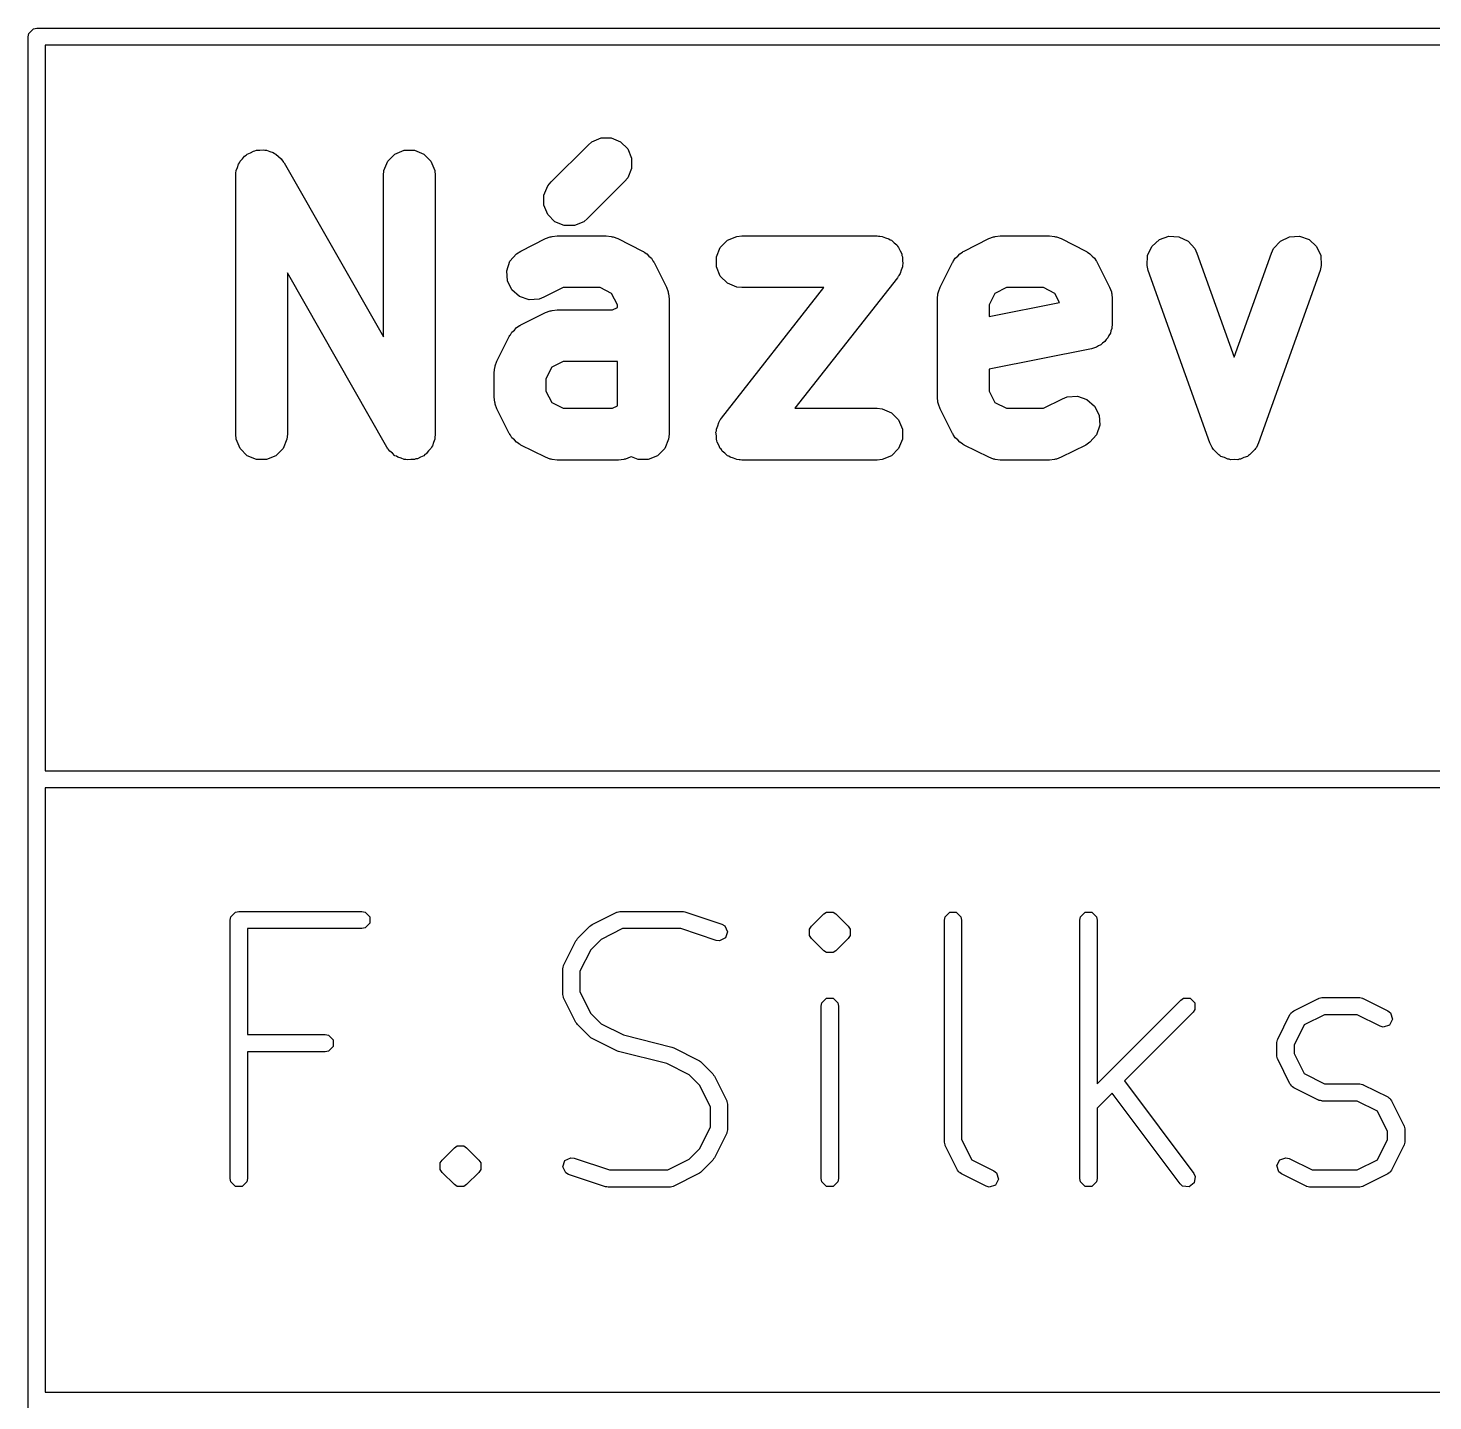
# Model space of a CAD drawing. Header units: inches. Extents: x -2.6 to 7.6, y 0.3 to 5.2.
# Drawn here: x -2.5689 to -2.248, y 4.8769 to 5.1905 of the extents above; entities that cross this region are included whole.
import ezdxf

# ---------------------------------------------------------------- set-up
doc = ezdxf.new("R2010")
doc.units = ezdxf.units.IN
doc.header["$MEASUREMENT"] = 0
doc.layers.add('BLACK', color=250, linetype='CONTINUOUS')

msp = doc.modelspace()

# ---------------------------------------------------------------- linework, layer by layer
at = {"layer": 'BLACK', "linetype": 'CONTINUOUS'}
for p, q in [((-2.56889, 5.1885), (-2.56874, 5.18926)), ((-2.56889, 3.74118), (-2.56889, 5.1885)), ((-2.56874, 5.18926), (-2.56767, 5.19032)), ((-2.56767, 5.19032), (-2.56692, 5.19047)), ((-2.56692, 5.19047), (2.20417, 5.19047)), ((-2.56495, 5.18654), (-2.56495, 5.02087)), ((-1.9294, 5.18654), (-2.56495, 5.18654)), ((-2.44943, 5.15533), (-2.44099, 5.16377)), ((-2.44099, 5.16377), (-2.4401, 5.1645)), ((-2.4401, 5.1645), (-2.43797, 5.16538)), ((-2.43797, 5.16538), (-2.43567, 5.16538)), ((-2.43567, 5.16538), (-2.43354, 5.1645)), ((-2.43354, 5.1645), (-2.43191, 5.16287)), ((-2.43191, 5.16287), (-2.43103, 5.16074)), ((-2.52084, 5.15941), (-2.52061, 5.15971)), ((-2.52061, 5.15971), (-2.52047, 5.16006)), ((-2.52047, 5.16006), (-2.51991, 5.16061)), ((-2.51991, 5.16061), (-2.51943, 5.16124)), ((-2.51943, 5.16124), (-2.51911, 5.16142)), ((-2.51911, 5.16142), (-2.51884, 5.16169)), ((-2.51884, 5.16169), (-2.51811, 5.16199)), ((-2.51811, 5.16199), (-2.51743, 5.16238)), ((-2.51743, 5.16238), (-2.51706, 5.16243)), ((-2.51706, 5.16243), (-2.51671, 5.16257)), ((-2.51671, 5.16257), (-2.51593, 5.16257)), ((-2.51593, 5.16257), (-2.51515, 5.16267)), ((-2.51515, 5.16267), (-2.51478, 5.16257)), ((-2.51478, 5.16257), (-2.51441, 5.16257)), ((-2.51441, 5.16257), (-2.51368, 5.16227)), ((-2.51368, 5.16227), (-2.51292, 5.16206)), ((-2.51292, 5.16206), (-2.51263, 5.16183)), ((-2.51263, 5.16183), (-2.51228, 5.16169)), ((-2.51228, 5.16169), (-2.51172, 5.16113)), ((-2.51172, 5.16113), (-2.5111, 5.16065)), ((-2.5111, 5.16065), (-2.51076, 5.16017)), ((-2.51076, 5.16017), (-2.51065, 5.16006)), ((-2.51065, 5.16006), (-2.5106, 5.15995)), ((-2.5106, 5.15995), (-2.51043, 5.15971)), ((-2.51043, 5.15971), (-2.48772, 5.11996)), ((-2.48761, 5.15793), (-2.48672, 5.16006)), ((-2.48672, 5.16006), (-2.48509, 5.16169)), ((-2.48509, 5.16169), (-2.48297, 5.16257)), ((-2.48297, 5.16257), (-2.48066, 5.16257)), ((-2.48066, 5.16257), (-2.47853, 5.16169)), ((-2.47853, 5.16169), (-2.4769, 5.16006)), ((-2.4769, 5.16006), (-2.47602, 5.15793)), ((-2.43103, 5.16074), (-2.43103, 5.15844)), ((-2.52146, 5.15678), (-2.52144, 5.15707)), ((-2.52146, 5.09772), (-2.52146, 5.15678)), ((-2.52145, 5.15719), (-2.52141, 5.15734)), ((-2.52144, 5.15707), (-2.52145, 5.15719)), ((-2.52141, 5.15734), (-2.52135, 5.15793)), ((-2.52135, 5.15793), (-2.52105, 5.15866)), ((-2.52105, 5.15866), (-2.52084, 5.15941)), ((-2.48772, 5.15678), (-2.48761, 5.15793)), ((-2.48772, 5.11996), (-2.48772, 5.15678)), ((-2.47602, 5.15793), (-2.47591, 5.15678)), ((-2.47591, 5.15678), (-2.47591, 5.09772)), ((-2.43103, 5.15844), (-2.43191, 5.15631)), ((-2.45105, 5.15231), (-2.45017, 5.15444)), ((-2.45017, 5.15444), (-2.44943, 5.15533)), ((-2.43264, 5.15541), (-2.44108, 5.14698)), ((-2.43191, 5.15631), (-2.43264, 5.15541)), ((-2.45105, 5.15), (-2.45105, 5.15231)), ((-2.45017, 5.14787), (-2.45105, 5.15)), ((-2.44854, 5.14624), (-2.45017, 5.14787)), ((-2.44108, 5.14698), (-2.44197, 5.14624)), ((-2.44641, 5.14536), (-2.44854, 5.14624)), ((-2.4441, 5.14536), (-2.44641, 5.14536)), ((-2.44197, 5.14624), (-2.4441, 5.14536)), ((-2.45633, 5.13956), (-2.45071, 5.14238)), ((-2.45071, 5.14238), (-2.44963, 5.14279)), ((-2.44963, 5.14279), (-2.44942, 5.1428)), ((-2.44942, 5.1428), (-2.44922, 5.14289)), ((-2.44922, 5.14289), (-2.44807, 5.143)), ((-2.44807, 5.143), (-2.43682, 5.143)), ((-2.43682, 5.143), (-2.43567, 5.14289)), ((-2.43567, 5.14289), (-2.43547, 5.1428)), ((-2.43547, 5.1428), (-2.43526, 5.14279)), ((-2.43526, 5.14279), (-2.43418, 5.14238)), ((-2.43418, 5.14238), (-2.42855, 5.13956)), ((-2.41168, 5.13825), (-2.4108, 5.14037)), ((-2.4108, 5.14037), (-2.40917, 5.142)), ((-2.40917, 5.142), (-2.40704, 5.14289)), ((-2.40704, 5.14289), (-2.40589, 5.143)), ((-2.40589, 5.143), (-2.37495, 5.143)), ((-2.37495, 5.143), (-2.37462, 5.14297)), ((-2.37462, 5.14297), (-2.3745, 5.14298)), ((-2.3745, 5.14298), (-2.37435, 5.14294)), ((-2.37435, 5.14294), (-2.3738, 5.14289)), ((-2.3738, 5.14289), (-2.37306, 5.14258)), ((-2.37306, 5.14258), (-2.37228, 5.14236)), ((-2.37228, 5.14236), (-2.372, 5.14214)), ((-2.372, 5.14214), (-2.37167, 5.142)), ((-2.37167, 5.142), (-2.3711, 5.14143)), ((-2.3711, 5.14143), (-2.37047, 5.14094)), ((-2.37047, 5.14094), (-2.37029, 5.14063)), ((-2.37029, 5.14063), (-2.37004, 5.14037)), ((-2.37004, 5.14037), (-2.36973, 5.13963)), ((-2.3551, 5.13956), (-2.34947, 5.14238)), ((-2.34947, 5.14238), (-2.34839, 5.14279)), ((-2.34839, 5.14279), (-2.34818, 5.1428)), ((-2.34818, 5.1428), (-2.34798, 5.14289)), ((-2.34798, 5.14289), (-2.34683, 5.143)), ((-2.34683, 5.143), (-2.33558, 5.143)), ((-2.33558, 5.143), (-2.33443, 5.14289)), ((-2.33443, 5.14289), (-2.33423, 5.1428)), ((-2.33423, 5.1428), (-2.33402, 5.14279)), ((-2.33402, 5.14279), (-2.33294, 5.14238)), ((-2.33294, 5.14238), (-2.32732, 5.13956)), ((-2.31319, 5.13853), (-2.3122, 5.14061)), ((-2.3122, 5.14061), (-2.31049, 5.14216)), ((-2.31049, 5.14216), (-2.30832, 5.14294)), ((-2.30832, 5.14294), (-2.30602, 5.14282)), ((-2.30602, 5.14282), (-2.30394, 5.14183)), ((-2.30394, 5.14183), (-2.30239, 5.14013)), ((-2.28441, 5.14013), (-2.28286, 5.14183)), ((-2.28286, 5.14183), (-2.28078, 5.14282)), ((-2.28078, 5.14282), (-2.27848, 5.14294)), ((-2.27848, 5.14294), (-2.27631, 5.14216)), ((-2.27631, 5.14216), (-2.2746, 5.14061)), ((-2.2746, 5.14061), (-2.27361, 5.13853)), ((-2.45955, 5.13502), (-2.45882, 5.13721)), ((-2.45882, 5.13721), (-2.45731, 5.13895)), ((-2.45731, 5.13895), (-2.45633, 5.13956)), ((-2.42855, 5.13956), (-2.42836, 5.13944)), ((-2.42836, 5.13944), (-2.42827, 5.13941)), ((-2.42827, 5.13941), (-2.42816, 5.13931)), ((-2.42816, 5.13931), (-2.42757, 5.13895)), ((-2.42757, 5.13895), (-2.42709, 5.13839)), ((-2.42709, 5.13839), (-2.42653, 5.1379)), ((-2.42653, 5.1379), (-2.42616, 5.13732)), ((-2.42616, 5.13732), (-2.42606, 5.13721)), ((-2.42606, 5.13721), (-2.42603, 5.13711)), ((-2.41168, 5.13594), (-2.41168, 5.13825)), ((-2.36973, 5.13963), (-2.36934, 5.13893)), ((-2.36934, 5.13893), (-2.3693, 5.13857)), ((-2.3693, 5.13857), (-2.36916, 5.13825)), ((-2.36916, 5.13825), (-2.36916, 5.13744)), ((-2.36916, 5.13744), (-2.36906, 5.13664)), ((-2.35762, 5.13711), (-2.35759, 5.13721)), ((-2.35759, 5.13721), (-2.35749, 5.13732)), ((-2.35749, 5.13732), (-2.35712, 5.1379)), ((-2.35712, 5.1379), (-2.35656, 5.13839)), ((-2.35656, 5.13839), (-2.35608, 5.13895)), ((-2.35608, 5.13895), (-2.35549, 5.13931)), ((-2.35549, 5.13931), (-2.35538, 5.13941)), ((-2.35538, 5.13941), (-2.35529, 5.13944)), ((-2.35529, 5.13944), (-2.3551, 5.13956)), ((-2.32732, 5.13956), (-2.32712, 5.13944)), ((-2.32712, 5.13944), (-2.32703, 5.13941)), ((-2.32703, 5.13941), (-2.32692, 5.13931)), ((-2.32692, 5.13931), (-2.32634, 5.13895)), ((-2.32634, 5.13895), (-2.32585, 5.13839)), ((-2.32585, 5.13839), (-2.32529, 5.1379)), ((-2.32529, 5.1379), (-2.32493, 5.13732)), ((-2.32493, 5.13732), (-2.32483, 5.13721)), ((-2.32483, 5.13721), (-2.3248, 5.13711)), ((-2.3133, 5.13623), (-2.31319, 5.13853)), ((-2.30239, 5.14013), (-2.3019, 5.13908)), ((-2.3019, 5.13908), (-2.2934, 5.11528)), ((-2.2934, 5.11528), (-2.2849, 5.13908)), ((-2.2849, 5.13908), (-2.28441, 5.14013)), ((-2.27361, 5.13853), (-2.2735, 5.13623)), ((-2.48694, 5.09479), (-2.50965, 5.13454)), ((-2.50965, 5.13454), (-2.50965, 5.09772)), ((-2.45939, 5.13272), (-2.45955, 5.13502)), ((-2.42603, 5.13711), (-2.42591, 5.13692)), ((-2.42591, 5.13692), (-2.4231, 5.1313)), ((-2.4108, 5.13381), (-2.41168, 5.13594)), ((-2.36998, 5.13396), (-2.37004, 5.13381)), ((-2.36969, 5.13442), (-2.36998, 5.13396)), ((-2.36947, 5.1352), (-2.36969, 5.13442)), ((-2.36916, 5.13594), (-2.36947, 5.1352)), ((-2.36906, 5.13664), (-2.36916, 5.1363)), ((-2.36916, 5.1363), (-2.36916, 5.13594)), ((-2.36055, 5.1313), (-2.35774, 5.13692)), ((-2.35774, 5.13692), (-2.35762, 5.13711)), ((-2.3248, 5.13711), (-2.32468, 5.13692)), ((-2.32468, 5.13692), (-2.32186, 5.1313)), ((-2.31302, 5.13511), (-2.3133, 5.13623)), ((-2.29896, 5.09574), (-2.31302, 5.13511)), ((-2.27378, 5.13511), (-2.28784, 5.09574)), ((-2.2735, 5.13623), (-2.27378, 5.13511)), ((-2.45836, 5.13066), (-2.45939, 5.13272)), ((-2.44667, 5.13119), (-2.45105, 5.129)), ((-2.43821, 5.13119), (-2.44667, 5.13119)), ((-2.4356, 5.12988), (-2.43821, 5.13119)), ((-2.4231, 5.1313), (-2.42269, 5.13022)), ((-2.40917, 5.13218), (-2.4108, 5.13381)), ((-2.41053, 5.10137), (-2.3871, 5.13119)), ((-2.40704, 5.1313), (-2.40917, 5.13218)), ((-2.40589, 5.13119), (-2.40704, 5.1313)), ((-2.3871, 5.13119), (-2.40589, 5.13119)), ((-2.37031, 5.13344), (-2.39374, 5.10363)), ((-2.37013, 5.13372), (-2.37031, 5.13344)), ((-2.37004, 5.13381), (-2.37013, 5.13372)), ((-2.36096, 5.13022), (-2.36055, 5.1313)), ((-2.34544, 5.13119), (-2.34805, 5.12988)), ((-2.33698, 5.13119), (-2.34544, 5.13119)), ((-2.33436, 5.12988), (-2.33698, 5.13119)), ((-2.32186, 5.1313), (-2.32145, 5.13022)), ((-2.45662, 5.12915), (-2.45836, 5.13066)), ((-2.45443, 5.12842), (-2.45662, 5.12915)), ((-2.45213, 5.12859), (-2.45443, 5.12842)), ((-2.45105, 5.129), (-2.45213, 5.12859)), ((-2.43429, 5.12726), (-2.4356, 5.12988)), ((-2.42269, 5.13022), (-2.42267, 5.13001)), ((-2.42267, 5.13001), (-2.42259, 5.12981)), ((-2.42259, 5.12981), (-2.42248, 5.12866)), ((-2.42248, 5.12866), (-2.42248, 5.09772)), ((-2.36117, 5.12866), (-2.36106, 5.12981)), ((-2.36117, 5.10616), (-2.36117, 5.12866)), ((-2.36106, 5.12981), (-2.36098, 5.13001)), ((-2.36098, 5.13001), (-2.36096, 5.13022)), ((-2.34805, 5.12988), (-2.34936, 5.12726)), ((-2.34936, 5.12461), (-2.33333, 5.12782)), ((-2.33333, 5.12782), (-2.33436, 5.12988)), ((-2.32145, 5.13022), (-2.32143, 5.13001)), ((-2.32143, 5.13001), (-2.32135, 5.12981)), ((-2.32135, 5.12981), (-2.32124, 5.12866)), ((-2.32124, 5.12866), (-2.32124, 5.12304)), ((-2.45633, 5.12269), (-2.45071, 5.1255)), ((-2.45071, 5.1255), (-2.44963, 5.12592)), ((-2.44963, 5.12592), (-2.44942, 5.12593)), ((-2.44942, 5.12593), (-2.44922, 5.12601)), ((-2.44922, 5.12601), (-2.44807, 5.12613)), ((-2.44807, 5.12613), (-2.4354, 5.12613)), ((-2.4354, 5.12613), (-2.43429, 5.12668)), ((-2.43429, 5.12668), (-2.43429, 5.12726)), ((-2.34936, 5.12726), (-2.34936, 5.12461)), ((-2.45836, 5.12103), (-2.4578, 5.12151)), ((-2.4578, 5.12151), (-2.45731, 5.12207)), ((-2.45731, 5.12207), (-2.45673, 5.12244)), ((-2.45673, 5.12244), (-2.45662, 5.12254)), ((-2.45662, 5.12254), (-2.45653, 5.12257)), ((-2.45653, 5.12257), (-2.45633, 5.12269)), ((-2.32157, 5.12135), (-2.32169, 5.12078)), ((-2.32135, 5.12188), (-2.32157, 5.12135)), ((-2.32124, 5.12303), (-2.32135, 5.12188)), ((-2.32124, 5.12304), (-2.32124, 5.12304)), ((-2.32124, 5.12304), (-2.32124, 5.12304)), ((-2.32124, 5.12304), (-2.32124, 5.12303)), ((-2.46179, 5.11443), (-2.45897, 5.12005)), ((-2.45897, 5.12005), (-2.45885, 5.12024)), ((-2.45885, 5.12024), (-2.45882, 5.12033)), ((-2.45882, 5.12033), (-2.45872, 5.12045)), ((-2.45872, 5.12045), (-2.45836, 5.12103)), ((-2.32386, 5.11812), (-2.3244, 5.1179)), ((-2.32345, 5.11854), (-2.32386, 5.11812)), ((-2.32297, 5.11886), (-2.32345, 5.11854)), ((-2.32264, 5.11934), (-2.32297, 5.11886)), ((-2.32224, 5.11975), (-2.32264, 5.11934)), ((-2.32201, 5.12029), (-2.32224, 5.11975)), ((-2.32169, 5.12078), (-2.32201, 5.12029)), ((-2.32599, 5.11724), (-2.34936, 5.11257)), ((-2.32488, 5.11758), (-2.32599, 5.11724)), ((-2.32599, 5.11724), (-2.32599, 5.11724)), ((-2.32599, 5.11724), (-2.32599, 5.11724)), ((-2.32599, 5.11724), (-2.32599, 5.11724)), ((-2.3244, 5.1179), (-2.32488, 5.11758)), ((-2.46241, 5.11178), (-2.4623, 5.11294)), ((-2.46241, 5.10616), (-2.46241, 5.11178)), ((-2.4623, 5.11294), (-2.46222, 5.11313)), ((-2.46222, 5.11313), (-2.4622, 5.11334)), ((-2.4622, 5.11334), (-2.46179, 5.11443)), ((-2.44929, 5.11301), (-2.4506, 5.11039)), ((-2.44667, 5.11431), (-2.44929, 5.11301)), ((-2.43429, 5.11431), (-2.44667, 5.11431)), ((-2.43429, 5.10419), (-2.43429, 5.11431)), ((-2.34936, 5.11257), (-2.34936, 5.10755)), ((-2.4506, 5.11039), (-2.4506, 5.10755)), ((-2.4623, 5.10501), (-2.46241, 5.10616)), ((-2.4506, 5.10755), (-2.44929, 5.10494)), ((-2.36106, 5.10501), (-2.36117, 5.10616)), ((-2.34936, 5.10755), (-2.34805, 5.10494)), ((-2.33698, 5.10363), (-2.3326, 5.10582)), ((-2.3326, 5.10582), (-2.33152, 5.10623)), ((-2.33152, 5.10623), (-2.32922, 5.10639)), ((-2.32922, 5.10639), (-2.32703, 5.10567)), ((-2.32703, 5.10567), (-2.32529, 5.10416)), ((-2.46222, 5.10481), (-2.4623, 5.10501)), ((-2.4622, 5.1046), (-2.46222, 5.10481)), ((-2.46179, 5.10352), (-2.4622, 5.1046)), ((-2.45897, 5.09789), (-2.46179, 5.10352)), ((-2.44929, 5.10494), (-2.44667, 5.10363)), ((-2.44667, 5.10363), (-2.4354, 5.10363)), ((-2.4354, 5.10363), (-2.43429, 5.10419)), ((-2.39374, 5.10363), (-2.37495, 5.10363)), ((-2.37495, 5.10363), (-2.3738, 5.10352)), ((-2.3738, 5.10352), (-2.37167, 5.10263)), ((-2.37167, 5.10263), (-2.37004, 5.101)), ((-2.36098, 5.10481), (-2.36106, 5.10501)), ((-2.36096, 5.1046), (-2.36098, 5.10481)), ((-2.36055, 5.10352), (-2.36096, 5.1046)), ((-2.35774, 5.09789), (-2.36055, 5.10352)), ((-2.34805, 5.10494), (-2.34544, 5.10363)), ((-2.34544, 5.10363), (-2.33698, 5.10363)), ((-2.32529, 5.10416), (-2.32426, 5.1021)), ((-2.32426, 5.1021), (-2.3241, 5.0998)), ((-2.41168, 5.09888), (-2.41137, 5.09962)), ((-2.41168, 5.09852), (-2.41168, 5.09888)), ((-2.41137, 5.09962), (-2.41115, 5.1004)), ((-2.41115, 5.1004), (-2.41086, 5.10086)), ((-2.41086, 5.10086), (-2.4108, 5.101)), ((-2.4108, 5.101), (-2.41071, 5.10109)), ((-2.41071, 5.10109), (-2.41053, 5.10137)), ((-2.37004, 5.101), (-2.36916, 5.09888)), ((-2.36916, 5.09888), (-2.36916, 5.09657)), ((-2.3241, 5.0998), (-2.32483, 5.09761)), ((-2.52135, 5.09657), (-2.52146, 5.09772)), ((-2.52047, 5.09444), (-2.52135, 5.09657)), ((-2.50977, 5.09657), (-2.51065, 5.09444)), ((-2.50965, 5.09772), (-2.50977, 5.09657)), ((-2.47632, 5.09585), (-2.47653, 5.09509)), ((-2.47602, 5.09657), (-2.47632, 5.09585)), ((-2.47596, 5.09716), (-2.47602, 5.09657)), ((-2.47592, 5.09731), (-2.47596, 5.09716)), ((-2.47591, 5.09772), (-2.47594, 5.09743)), ((-2.47594, 5.09743), (-2.47592, 5.09731)), ((-2.45885, 5.0977), (-2.45897, 5.09789)), ((-2.45882, 5.09761), (-2.45885, 5.0977)), ((-2.45872, 5.0975), (-2.45882, 5.09761)), ((-2.45836, 5.09691), (-2.45872, 5.0975)), ((-2.4578, 5.09643), (-2.45836, 5.09691)), ((-2.45731, 5.09587), (-2.4578, 5.09643)), ((-2.45673, 5.0955), (-2.45731, 5.09587)), ((-2.45662, 5.0954), (-2.45673, 5.0955)), ((-2.42259, 5.09657), (-2.42347, 5.09444)), ((-2.42248, 5.09772), (-2.42259, 5.09657)), ((-2.41177, 5.09818), (-2.41168, 5.09852)), ((-2.41168, 5.09738), (-2.41177, 5.09818)), ((-2.41168, 5.09657), (-2.41168, 5.09738)), ((-2.41154, 5.09624), (-2.41168, 5.09657)), ((-2.4115, 5.09589), (-2.41154, 5.09624)), ((-2.4111, 5.09519), (-2.4115, 5.09589)), ((-2.36916, 5.09657), (-2.37004, 5.09444)), ((-2.35762, 5.0977), (-2.35774, 5.09789)), ((-2.35759, 5.09761), (-2.35762, 5.0977)), ((-2.35749, 5.0975), (-2.35759, 5.09761)), ((-2.35712, 5.09691), (-2.35749, 5.0975)), ((-2.35656, 5.09643), (-2.35712, 5.09691)), ((-2.35608, 5.09587), (-2.35656, 5.09643)), ((-2.35549, 5.0955), (-2.35608, 5.09587)), ((-2.35538, 5.0954), (-2.35549, 5.0955)), ((-2.32634, 5.09587), (-2.32732, 5.09525)), ((-2.32483, 5.09761), (-2.32634, 5.09587)), ((-2.29847, 5.09469), (-2.29896, 5.09574)), ((-2.28784, 5.09574), (-2.28833, 5.09469)), ((-2.51884, 5.09281), (-2.52047, 5.09444)), ((-2.51671, 5.09193), (-2.51884, 5.09281)), ((-2.51228, 5.09281), (-2.51441, 5.09193)), ((-2.51065, 5.09444), (-2.51228, 5.09281)), ((-2.48677, 5.09455), (-2.48694, 5.09479)), ((-2.48672, 5.09444), (-2.48677, 5.09455)), ((-2.48661, 5.09433), (-2.48672, 5.09444)), ((-2.48627, 5.09385), (-2.48661, 5.09433)), ((-2.48565, 5.09337), (-2.48627, 5.09385)), ((-2.48509, 5.09281), (-2.48565, 5.09337)), ((-2.48475, 5.09267), (-2.48509, 5.09281)), ((-2.48445, 5.09244), (-2.48475, 5.09267)), ((-2.48369, 5.09223), (-2.48445, 5.09244)), ((-2.47926, 5.09251), (-2.47994, 5.09212)), ((-2.47853, 5.09281), (-2.47926, 5.09251)), ((-2.47827, 5.09308), (-2.47853, 5.09281)), ((-2.47794, 5.09327), (-2.47827, 5.09308)), ((-2.47746, 5.09389), (-2.47794, 5.09327)), ((-2.4769, 5.09444), (-2.47746, 5.09389)), ((-2.47676, 5.09479), (-2.4769, 5.09444)), ((-2.47653, 5.09509), (-2.47676, 5.09479)), ((-2.45653, 5.09537), (-2.45662, 5.0954)), ((-2.45633, 5.09525), (-2.45653, 5.09537)), ((-2.45071, 5.09244), (-2.45633, 5.09525)), ((-2.44963, 5.09203), (-2.45071, 5.09244)), ((-2.43137, 5.09244), (-2.43245, 5.09203)), ((-2.43109, 5.09258), (-2.43137, 5.09244)), ((-2.42953, 5.09193), (-2.43109, 5.09258)), ((-2.4251, 5.09281), (-2.42723, 5.09193)), ((-2.42347, 5.09444), (-2.4251, 5.09281)), ((-2.4108, 5.09444), (-2.4111, 5.09519)), ((-2.41054, 5.09419), (-2.4108, 5.09444)), ((-2.41037, 5.09388), (-2.41054, 5.09419)), ((-2.40974, 5.09338), (-2.41037, 5.09388)), ((-2.40917, 5.09281), (-2.40974, 5.09338)), ((-2.40884, 5.09268), (-2.40917, 5.09281)), ((-2.40856, 5.09246), (-2.40884, 5.09268)), ((-2.40778, 5.09224), (-2.40856, 5.09246)), ((-2.40704, 5.09193), (-2.40778, 5.09224)), ((-2.37167, 5.09281), (-2.3738, 5.09193)), ((-2.37004, 5.09444), (-2.37167, 5.09281)), ((-2.35529, 5.09537), (-2.35538, 5.0954)), ((-2.3551, 5.09525), (-2.35529, 5.09537)), ((-2.34947, 5.09244), (-2.3551, 5.09525)), ((-2.34839, 5.09203), (-2.34947, 5.09244)), ((-2.33294, 5.09244), (-2.33402, 5.09203)), ((-2.32732, 5.09525), (-2.33294, 5.09244)), ((-2.29827, 5.09447), (-2.29847, 5.09469)), ((-2.29814, 5.0942), (-2.29827, 5.09447)), ((-2.2975, 5.09362), (-2.29814, 5.0942)), ((-2.29692, 5.09298), (-2.2975, 5.09362)), ((-2.29665, 5.09286), (-2.29692, 5.09298)), ((-2.29643, 5.09266), (-2.29665, 5.09286)), ((-2.29562, 5.09237), (-2.29643, 5.09266)), ((-2.29484, 5.092), (-2.29562, 5.09237)), ((-2.29118, 5.09237), (-2.29196, 5.092)), ((-2.29037, 5.09266), (-2.29118, 5.09237)), ((-2.29015, 5.09286), (-2.29037, 5.09266)), ((-2.28988, 5.09298), (-2.29015, 5.09286)), ((-2.2893, 5.09362), (-2.28988, 5.09298)), ((-2.28866, 5.0942), (-2.2893, 5.09362)), ((-2.28853, 5.09447), (-2.28866, 5.0942)), ((-2.28833, 5.09469), (-2.28853, 5.09447)), ((-2.51441, 5.09193), (-2.51671, 5.09193)), ((-2.48297, 5.09193), (-2.48369, 5.09223)), ((-2.48259, 5.09193), (-2.48297, 5.09193)), ((-2.48223, 5.09183), (-2.48259, 5.09193)), ((-2.48145, 5.09193), (-2.48223, 5.09183)), ((-2.48066, 5.09193), (-2.48145, 5.09193)), ((-2.48031, 5.09208), (-2.48066, 5.09193)), ((-2.47994, 5.09212), (-2.48031, 5.09208)), ((-2.44942, 5.09201), (-2.44963, 5.09203)), ((-2.44922, 5.09193), (-2.44942, 5.09201)), ((-2.44807, 5.09182), (-2.44922, 5.09193)), ((-2.43401, 5.09182), (-2.44807, 5.09182)), ((-2.43285, 5.09193), (-2.43401, 5.09182)), ((-2.43266, 5.09201), (-2.43285, 5.09193)), ((-2.43245, 5.09203), (-2.43266, 5.09201)), ((-2.42723, 5.09193), (-2.42953, 5.09193)), ((-2.40649, 5.09188), (-2.40704, 5.09193)), ((-2.40634, 5.09184), (-2.40649, 5.09188)), ((-2.40621, 5.09185), (-2.40634, 5.09184)), ((-2.40589, 5.09182), (-2.40621, 5.09185)), ((-2.37495, 5.09182), (-2.40589, 5.09182)), ((-2.3738, 5.09193), (-2.37495, 5.09182)), ((-2.34818, 5.09201), (-2.34839, 5.09203)), ((-2.34798, 5.09193), (-2.34818, 5.09201)), ((-2.34683, 5.09182), (-2.34798, 5.09193)), ((-2.33558, 5.09182), (-2.34683, 5.09182)), ((-2.33443, 5.09193), (-2.33558, 5.09182)), ((-2.33423, 5.09201), (-2.33443, 5.09193)), ((-2.33402, 5.09203), (-2.33423, 5.09201)), ((-2.29454, 5.09198), (-2.29484, 5.092)), ((-2.29426, 5.09188), (-2.29454, 5.09198)), ((-2.2934, 5.09192), (-2.29426, 5.09188)), ((-2.29254, 5.09188), (-2.2934, 5.09192)), ((-2.29226, 5.09198), (-2.29254, 5.09188)), ((-2.29196, 5.092), (-2.29226, 5.09198)), ((-2.56495, 5.02087), (-1.9294, 5.02087)), ((-2.56495, 5.01693), (-2.56495, 4.8789)), ((-1.9294, 5.01693), (-2.56495, 5.01693)), ((-2.52271, 4.98676), (-2.52256, 4.98752)), ((-2.52271, 4.92771), (-2.52271, 4.98676)), ((-2.52256, 4.98752), (-2.52149, 4.98858)), ((-2.52149, 4.98858), (-2.52074, 4.98873)), ((-2.52074, 4.98873), (-2.49262, 4.98873)), ((-2.49262, 4.98873), (-2.49186, 4.98858)), ((-2.49186, 4.98858), (-2.4908, 4.98752)), ((-2.4908, 4.98752), (-2.4908, 4.98601)), ((-2.44007, 4.98571), (-2.43444, 4.98852)), ((-2.43444, 4.98852), (-2.43435, 4.98855)), ((-2.43435, 4.98855), (-2.43432, 4.98858)), ((-2.43432, 4.98858), (-2.43401, 4.98864)), ((-2.43401, 4.98864), (-2.4337, 4.98873)), ((-2.4337, 4.98873), (-2.43366, 4.98871)), ((-2.43366, 4.98871), (-2.43356, 4.98873)), ((-2.43356, 4.98873), (-2.4195, 4.98873)), ((-2.4195, 4.98873), (-2.41919, 4.98867)), ((-2.41919, 4.98867), (-2.41888, 4.98863)), ((-2.41888, 4.98863), (-2.41044, 4.98582)), ((-2.38996, 4.98534), (-2.38715, 4.98815)), ((-2.38715, 4.98815), (-2.38651, 4.98858)), ((-2.38651, 4.98858), (-2.385, 4.98858)), ((-2.385, 4.98858), (-2.38436, 4.98815)), ((-2.38436, 4.98815), (-2.38155, 4.98534)), ((-2.3596, 4.98676), (-2.35945, 4.98752)), ((-2.3596, 4.93614), (-2.3596, 4.98676)), ((-2.35945, 4.98752), (-2.35839, 4.98858)), ((-2.35839, 4.98858), (-2.35688, 4.98858)), ((-2.35688, 4.98858), (-2.35582, 4.98752)), ((-2.35582, 4.98752), (-2.35567, 4.98676)), ((-2.35567, 4.98676), (-2.35567, 4.93661)), ((-2.32867, 4.98676), (-2.32852, 4.98752)), ((-2.32867, 4.92771), (-2.32867, 4.98676)), ((-2.32852, 4.98752), (-2.32745, 4.98858)), ((-2.32745, 4.98858), (-2.32595, 4.98858)), ((-2.32595, 4.98858), (-2.32488, 4.98752)), ((-2.32488, 4.98752), (-2.32473, 4.98676)), ((-2.32473, 4.98676), (-2.32473, 4.94933)), ((-2.49262, 4.98479), (-2.51877, 4.98479)), ((-2.51877, 4.98479), (-2.51877, 4.96061)), ((-2.49186, 4.98494), (-2.49262, 4.98479)), ((-2.4908, 4.98601), (-2.49186, 4.98494)), ((-2.44339, 4.98253), (-2.44058, 4.98534)), ((-2.44058, 4.98534), (-2.44032, 4.98552)), ((-2.44032, 4.98552), (-2.44007, 4.98571)), ((-2.4331, 4.98479), (-2.43802, 4.98233)), ((-2.41982, 4.98479), (-2.4331, 4.98479)), ((-2.41169, 4.98208), (-2.41982, 4.98479)), ((-2.41044, 4.98582), (-2.40978, 4.98544)), ((-2.40978, 4.98544), (-2.4091, 4.98409)), ((-2.4091, 4.98409), (-2.40958, 4.98266)), ((-2.39039, 4.9847), (-2.38996, 4.98534)), ((-2.39039, 4.9832), (-2.39039, 4.9847)), ((-2.38996, 4.98256), (-2.39039, 4.9832)), ((-2.39039, 4.9832), (-2.39039, 4.9832)), ((-2.38155, 4.98534), (-2.38113, 4.9847)), ((-2.38113, 4.9832), (-2.38155, 4.98256)), ((-2.38113, 4.9847), (-2.38113, 4.9832)), ((-2.44657, 4.97639), (-2.44376, 4.98202)), ((-2.44376, 4.98202), (-2.44357, 4.98227)), ((-2.44357, 4.98227), (-2.44339, 4.98253)), ((-2.44038, 4.97997), (-2.44284, 4.97505)), ((-2.43802, 4.98233), (-2.44038, 4.97997)), ((-2.41093, 4.98199), (-2.41169, 4.98208)), ((-2.40958, 4.98266), (-2.41093, 4.98199)), ((-2.38715, 4.97975), (-2.38996, 4.98256)), ((-2.38155, 4.98256), (-2.38436, 4.97975)), ((-2.38651, 4.97932), (-2.38715, 4.97975)), ((-2.385, 4.97932), (-2.38651, 4.97932)), ((-2.38651, 4.97932), (-2.38651, 4.97932)), ((-2.38436, 4.97975), (-2.385, 4.97932)), ((-2.44678, 4.97565), (-2.44669, 4.97596)), ((-2.44676, 4.97561), (-2.44678, 4.97565)), ((-2.44678, 4.97551), (-2.44676, 4.97561)), ((-2.44678, 4.96989), (-2.44678, 4.97551)), ((-2.44669, 4.97596), (-2.44663, 4.97627)), ((-2.44663, 4.97627), (-2.4466, 4.9763)), ((-2.4466, 4.9763), (-2.44657, 4.97639)), ((-2.44284, 4.97505), (-2.44284, 4.97035)), ((-2.44284, 4.97035), (-2.44038, 4.96543)), ((-2.44676, 4.96979), (-2.44678, 4.96989)), ((-2.44678, 4.96975), (-2.44676, 4.96979)), ((-2.44669, 4.96945), (-2.44678, 4.96975)), ((-2.44663, 4.96914), (-2.44669, 4.96945)), ((-2.4466, 4.9691), (-2.44663, 4.96914)), ((-2.44657, 4.96901), (-2.4466, 4.9691)), ((-2.44376, 4.96339), (-2.44657, 4.96901)), ((-2.38772, 4.96708), (-2.38758, 4.96783)), ((-2.38758, 4.96783), (-2.38651, 4.9689)), ((-2.38651, 4.9689), (-2.385, 4.9689)), ((-2.385, 4.9689), (-2.38394, 4.96783)), ((-2.38394, 4.96783), (-2.38379, 4.96708)), ((-2.32473, 4.94933), (-2.3056, 4.96847)), ((-2.3056, 4.96847), (-2.30496, 4.9689)), ((-2.30496, 4.9689), (-2.30345, 4.9689)), ((-2.30345, 4.9689), (-2.30239, 4.96783)), ((-2.30239, 4.96783), (-2.30239, 4.96632)), ((-2.27978, 4.96603), (-2.27415, 4.96884)), ((-2.27415, 4.96884), (-2.27406, 4.96886)), ((-2.27406, 4.96886), (-2.27402, 4.9689)), ((-2.27402, 4.9689), (-2.27371, 4.96896)), ((-2.27371, 4.96896), (-2.27341, 4.96904)), ((-2.27341, 4.96904), (-2.27337, 4.96903)), ((-2.27337, 4.96903), (-2.27327, 4.96905)), ((-2.27327, 4.96905), (-2.26483, 4.96905)), ((-2.26483, 4.96905), (-2.26474, 4.96903)), ((-2.26474, 4.96903), (-2.26469, 4.96904)), ((-2.26469, 4.96904), (-2.26439, 4.96896)), ((-2.26439, 4.96896), (-2.26408, 4.9689)), ((-2.26408, 4.9689), (-2.26405, 4.96886)), ((-2.26405, 4.96886), (-2.26395, 4.96884)), ((-2.26395, 4.96884), (-2.25833, 4.96603)), ((-2.44038, 4.96543), (-2.43802, 4.96307)), ((-2.38772, 4.92771), (-2.38772, 4.96708)), ((-2.38379, 4.96708), (-2.38379, 4.92771)), ((-2.30281, 4.96569), (-2.31848, 4.95002)), ((-2.30239, 4.96632), (-2.30281, 4.96569)), ((-2.28347, 4.95952), (-2.28066, 4.96515)), ((-2.28066, 4.96515), (-2.28042, 4.96546)), ((-2.28042, 4.96546), (-2.28038, 4.96556)), ((-2.28038, 4.96556), (-2.28027, 4.96564)), ((-2.28027, 4.96564), (-2.28018, 4.96575)), ((-2.28018, 4.96575), (-2.28008, 4.96579)), ((-2.28008, 4.96579), (-2.27978, 4.96603)), ((-2.27281, 4.96511), (-2.27743, 4.9628)), ((-2.2653, 4.96511), (-2.27281, 4.96511)), ((-2.26009, 4.9625), (-2.2653, 4.96511)), ((-2.25833, 4.96603), (-2.25772, 4.96556)), ((-2.25725, 4.96413), (-2.25792, 4.96278)), ((-2.25772, 4.96556), (-2.25725, 4.96413)), ((-2.44357, 4.96314), (-2.44376, 4.96339)), ((-2.44339, 4.96287), (-2.44357, 4.96314)), ((-2.44058, 4.96006), (-2.44339, 4.96287)), ((-2.43802, 4.96307), (-2.43288, 4.9605)), ((-2.27743, 4.9628), (-2.27974, 4.95818)), ((-2.25935, 4.9623), (-2.26009, 4.9625)), ((-2.25792, 4.96278), (-2.25935, 4.9623)), ((-2.51877, 4.96061), (-2.50105, 4.96061)), ((-2.50105, 4.96061), (-2.5003, 4.96046)), ((-2.5003, 4.96046), (-2.49924, 4.95939)), ((-2.49924, 4.95789), (-2.5003, 4.95682)), ((-2.49924, 4.95939), (-2.49924, 4.95789)), ((-2.44032, 4.95989), (-2.44058, 4.96006)), ((-2.44007, 4.95969), (-2.44032, 4.95989)), ((-2.43444, 4.95688), (-2.44007, 4.95969)), ((-2.43288, 4.9605), (-2.42184, 4.95774)), ((-2.42184, 4.95774), (-2.42164, 4.95765)), ((-2.42164, 4.95765), (-2.42143, 4.95759)), ((-2.42143, 4.95759), (-2.41581, 4.95478)), ((-2.28368, 4.95864), (-2.28366, 4.95874)), ((-2.28368, 4.95583), (-2.28368, 4.95864)), ((-2.28367, 4.95878), (-2.28359, 4.95908)), ((-2.28366, 4.95874), (-2.28367, 4.95878)), ((-2.28359, 4.95908), (-2.28353, 4.95939)), ((-2.28353, 4.95939), (-2.28349, 4.95943)), ((-2.28349, 4.95943), (-2.28347, 4.95952)), ((-2.27974, 4.95818), (-2.27974, 4.95629)), ((-2.50105, 4.95667), (-2.51877, 4.95667)), ((-2.51877, 4.95667), (-2.51877, 4.92771)), ((-2.5003, 4.95682), (-2.50105, 4.95667)), ((-2.43424, 4.95682), (-2.43444, 4.95688)), ((-2.43404, 4.95673), (-2.43424, 4.95682)), ((-2.423, 4.95397), (-2.43404, 4.95673)), ((-2.41581, 4.95478), (-2.41556, 4.95458)), ((-2.41556, 4.95458), (-2.4153, 4.95441)), ((-2.4153, 4.95441), (-2.41249, 4.9516)), ((-2.28366, 4.95573), (-2.28368, 4.95583)), ((-2.28367, 4.95569), (-2.28366, 4.95573)), ((-2.28359, 4.95539), (-2.28367, 4.95569)), ((-2.28353, 4.95508), (-2.28359, 4.95539)), ((-2.28349, 4.95504), (-2.28353, 4.95508)), ((-2.28347, 4.95495), (-2.28349, 4.95504)), ((-2.28066, 4.94932), (-2.28347, 4.95495)), ((-2.27974, 4.95629), (-2.27743, 4.95167)), ((-2.41786, 4.9514), (-2.423, 4.95397)), ((-2.4155, 4.94904), (-2.41786, 4.9514)), ((-2.41249, 4.9516), (-2.41231, 4.95133)), ((-2.41231, 4.95133), (-2.41212, 4.95109)), ((-2.41212, 4.95109), (-2.40931, 4.94546)), ((-2.27743, 4.95167), (-2.27281, 4.94936)), ((-2.41303, 4.94412), (-2.4155, 4.94904)), ((-2.31848, 4.95002), (-2.30263, 4.92889)), ((-2.28042, 4.94901), (-2.28066, 4.94932)), ((-2.28038, 4.94891), (-2.28042, 4.94901)), ((-2.28027, 4.94883), (-2.28038, 4.94891)), ((-2.28018, 4.94872), (-2.28027, 4.94883)), ((-2.28008, 4.94868), (-2.28018, 4.94872)), ((-2.27978, 4.94844), (-2.28008, 4.94868)), ((-2.27415, 4.94563), (-2.27978, 4.94844)), ((-2.27281, 4.94936), (-2.26483, 4.94936)), ((-2.26483, 4.94936), (-2.26474, 4.94934)), ((-2.26474, 4.94934), (-2.26469, 4.94936)), ((-2.26469, 4.94936), (-2.26439, 4.94927)), ((-2.26439, 4.94927), (-2.26408, 4.94921)), ((-2.26408, 4.94921), (-2.26405, 4.94918)), ((-2.26405, 4.94918), (-2.26395, 4.94915)), ((-2.26395, 4.94915), (-2.25833, 4.94634)), ((-2.40931, 4.94546), (-2.40928, 4.94537)), ((-2.40928, 4.94537), (-2.40925, 4.94533)), ((-2.40925, 4.94533), (-2.40919, 4.94502)), ((-2.40919, 4.94502), (-2.4091, 4.94472)), ((-2.4091, 4.94472), (-2.40912, 4.94468)), ((-2.40912, 4.94468), (-2.4091, 4.94458)), ((-2.32129, 4.94721), (-2.32473, 4.94377)), ((-2.30578, 4.92653), (-2.32129, 4.94721)), ((-2.27406, 4.94561), (-2.27415, 4.94563)), ((-2.27402, 4.94557), (-2.27406, 4.94561)), ((-2.27371, 4.94551), (-2.27402, 4.94557)), ((-2.27341, 4.94543), (-2.27371, 4.94551)), ((-2.27337, 4.94544), (-2.27341, 4.94543)), ((-2.27327, 4.94542), (-2.27337, 4.94544)), ((-2.2653, 4.94542), (-2.27327, 4.94542)), ((-2.26068, 4.94311), (-2.2653, 4.94542)), ((-2.25833, 4.94634), (-2.25802, 4.9461)), ((-2.25802, 4.9461), (-2.25792, 4.94607)), ((-2.25792, 4.94607), (-2.25783, 4.94596)), ((-2.25783, 4.94596), (-2.25772, 4.94587)), ((-2.25772, 4.94587), (-2.25769, 4.94577)), ((-2.25769, 4.94577), (-2.25745, 4.94546)), ((-2.25745, 4.94546), (-2.25464, 4.93984)), ((-2.41303, 4.93942), (-2.41303, 4.94412)), ((-2.4091, 4.94458), (-2.4091, 4.93896)), ((-2.32473, 4.94377), (-2.32473, 4.92771)), ((-2.25837, 4.93849), (-2.26068, 4.94311)), ((-2.4155, 4.9345), (-2.41303, 4.93942)), ((-2.40919, 4.93851), (-2.40925, 4.9382)), ((-2.4091, 4.93882), (-2.40919, 4.93851)), ((-2.4091, 4.93896), (-2.40912, 4.93886)), ((-2.40912, 4.93886), (-2.4091, 4.93882)), ((-2.25837, 4.93661), (-2.25837, 4.93849)), ((-2.25464, 4.93984), (-2.25461, 4.93974)), ((-2.25461, 4.93974), (-2.25458, 4.93971)), ((-2.25458, 4.93971), (-2.25452, 4.9394)), ((-2.25452, 4.9394), (-2.25443, 4.9391)), ((-2.25443, 4.9391), (-2.25445, 4.93905)), ((-2.25445, 4.93905), (-2.25443, 4.93896)), ((-2.25443, 4.93896), (-2.25443, 4.93614)), ((-2.47151, 4.93472), (-2.47087, 4.93515)), ((-2.47087, 4.93515), (-2.46937, 4.93515)), ((-2.46937, 4.93515), (-2.46873, 4.93472)), ((-2.40931, 4.93808), (-2.41212, 4.93245)), ((-2.40928, 4.93817), (-2.40931, 4.93808)), ((-2.40925, 4.9382), (-2.40928, 4.93817)), ((-2.35958, 4.93605), (-2.3596, 4.93614)), ((-2.3596, 4.936), (-2.35958, 4.93605)), ((-2.35952, 4.9357), (-2.3596, 4.936)), ((-2.35945, 4.93539), (-2.35952, 4.9357)), ((-2.35942, 4.93536), (-2.35945, 4.93539)), ((-2.3594, 4.93526), (-2.35942, 4.93536)), ((-2.35658, 4.92964), (-2.3594, 4.93526)), ((-2.35567, 4.93661), (-2.35336, 4.93199)), ((-2.26068, 4.93199), (-2.25837, 4.93661)), ((-2.25464, 4.93526), (-2.25745, 4.92964)), ((-2.25461, 4.93536), (-2.25464, 4.93526)), ((-2.25458, 4.93539), (-2.25461, 4.93536)), ((-2.25452, 4.9357), (-2.25458, 4.93539)), ((-2.25443, 4.936), (-2.25452, 4.9357)), ((-2.25443, 4.93614), (-2.25445, 4.93605)), ((-2.25445, 4.93605), (-2.25443, 4.936)), ((-2.47475, 4.93127), (-2.47432, 4.93191)), ((-2.47432, 4.93191), (-2.47151, 4.93472)), ((-2.46873, 4.93472), (-2.46592, 4.93191)), ((-2.46592, 4.93191), (-2.46549, 4.93127)), ((-2.44678, 4.93038), (-2.4463, 4.93181)), ((-2.4463, 4.93181), (-2.44495, 4.93248)), ((-2.44495, 4.93248), (-2.44419, 4.93239)), ((-2.44419, 4.93239), (-2.43606, 4.92968)), ((-2.42278, 4.92968), (-2.41786, 4.93214)), ((-2.41786, 4.93214), (-2.4155, 4.9345)), ((-2.41249, 4.93194), (-2.4153, 4.92913)), ((-2.41231, 4.9322), (-2.41249, 4.93194)), ((-2.41212, 4.93245), (-2.41231, 4.9322)), ((-2.35336, 4.93199), (-2.34832, 4.92947)), ((-2.28367, 4.93066), (-2.283, 4.93201)), ((-2.283, 4.93201), (-2.28157, 4.93248)), ((-2.28157, 4.93248), (-2.28083, 4.93228)), ((-2.28083, 4.93228), (-2.27562, 4.92968)), ((-2.2653, 4.92968), (-2.26068, 4.93199)), ((-2.47475, 4.92977), (-2.47475, 4.93127)), ((-2.47432, 4.92913), (-2.47475, 4.92977)), ((-2.47475, 4.92977), (-2.47475, 4.92977)), ((-2.47151, 4.92632), (-2.47432, 4.92913)), ((-2.46592, 4.92913), (-2.46873, 4.92632)), ((-2.46549, 4.92977), (-2.46592, 4.92913)), ((-2.46549, 4.93127), (-2.46549, 4.92977)), ((-2.4461, 4.92903), (-2.44678, 4.93038)), ((-2.44543, 4.92865), (-2.4461, 4.92903)), ((-2.437, 4.92584), (-2.44543, 4.92865)), ((-2.43606, 4.92968), (-2.42278, 4.92968)), ((-2.41581, 4.92876), (-2.42143, 4.92595)), ((-2.41556, 4.92895), (-2.41581, 4.92876)), ((-2.4153, 4.92913), (-2.41556, 4.92895)), ((-2.35634, 4.92933), (-2.35658, 4.92964)), ((-2.35631, 4.92923), (-2.35634, 4.92933)), ((-2.3562, 4.92914), (-2.35631, 4.92923)), ((-2.35611, 4.92903), (-2.3562, 4.92914)), ((-2.35601, 4.929), (-2.35611, 4.92903)), ((-2.3557, 4.92876), (-2.35601, 4.929)), ((-2.35008, 4.92595), (-2.3557, 4.92876)), ((-2.34832, 4.92947), (-2.34771, 4.929)), ((-2.34771, 4.929), (-2.34723, 4.92757)), ((-2.30263, 4.92889), (-2.3023, 4.9282)), ((-2.28319, 4.92923), (-2.28367, 4.93066)), ((-2.28259, 4.92876), (-2.28319, 4.92923)), ((-2.27696, 4.92595), (-2.28259, 4.92876)), ((-2.27562, 4.92968), (-2.2653, 4.92968)), ((-2.25833, 4.92876), (-2.26395, 4.92595)), ((-2.25802, 4.929), (-2.25833, 4.92876)), ((-2.25792, 4.92903), (-2.25802, 4.929)), ((-2.25783, 4.92914), (-2.25792, 4.92903)), ((-2.25772, 4.92923), (-2.25783, 4.92914)), ((-2.25769, 4.92933), (-2.25772, 4.92923)), ((-2.25745, 4.92964), (-2.25769, 4.92933)), ((-2.52256, 4.92695), (-2.52271, 4.92771)), ((-2.52149, 4.92589), (-2.52256, 4.92695)), ((-2.51999, 4.92589), (-2.52149, 4.92589)), ((-2.51892, 4.92695), (-2.51999, 4.92589)), ((-2.51877, 4.92771), (-2.51892, 4.92695)), ((-2.47087, 4.92589), (-2.47151, 4.92632)), ((-2.46937, 4.92589), (-2.47087, 4.92589)), ((-2.47087, 4.92589), (-2.47087, 4.92589)), ((-2.46873, 4.92632), (-2.46937, 4.92589)), ((-2.43668, 4.9258), (-2.437, 4.92584)), ((-2.43638, 4.92574), (-2.43668, 4.9258)), ((-2.42231, 4.92574), (-2.43638, 4.92574)), ((-2.42222, 4.92576), (-2.42231, 4.92574)), ((-2.42217, 4.92574), (-2.42222, 4.92576)), ((-2.42187, 4.92583), (-2.42217, 4.92574)), ((-2.42156, 4.92589), (-2.42187, 4.92583)), ((-2.42153, 4.92592), (-2.42156, 4.92589)), ((-2.42143, 4.92595), (-2.42153, 4.92592)), ((-2.38758, 4.92695), (-2.38772, 4.92771)), ((-2.38651, 4.92589), (-2.38758, 4.92695)), ((-2.385, 4.92589), (-2.38651, 4.92589)), ((-2.38394, 4.92695), (-2.385, 4.92589)), ((-2.38379, 4.92771), (-2.38394, 4.92695)), ((-2.34934, 4.92574), (-2.35008, 4.92595)), ((-2.34791, 4.92622), (-2.34934, 4.92574)), ((-2.34723, 4.92757), (-2.34791, 4.92622)), ((-2.32852, 4.92695), (-2.32867, 4.92771)), ((-2.32745, 4.92589), (-2.32852, 4.92695)), ((-2.32595, 4.92589), (-2.32745, 4.92589)), ((-2.32488, 4.92695), (-2.32595, 4.92589)), ((-2.32473, 4.92771), (-2.32488, 4.92695)), ((-2.30521, 4.92601), (-2.30578, 4.92653)), ((-2.30372, 4.9258), (-2.30521, 4.92601)), ((-2.30251, 4.9267), (-2.30372, 4.9258)), ((-2.3023, 4.9282), (-2.30251, 4.9267)), ((-2.27687, 4.92592), (-2.27696, 4.92595)), ((-2.27684, 4.92589), (-2.27687, 4.92592)), ((-2.27653, 4.92583), (-2.27684, 4.92589)), ((-2.27622, 4.92574), (-2.27653, 4.92583)), ((-2.27618, 4.92576), (-2.27622, 4.92574)), ((-2.27608, 4.92574), (-2.27618, 4.92576)), ((-2.26483, 4.92574), (-2.27608, 4.92574)), ((-2.26474, 4.92576), (-2.26483, 4.92574)), ((-2.26469, 4.92574), (-2.26474, 4.92576)), ((-2.26439, 4.92583), (-2.26469, 4.92574)), ((-2.26408, 4.92589), (-2.26439, 4.92583)), ((-2.26405, 4.92592), (-2.26408, 4.92589)), ((-2.26395, 4.92595), (-2.26405, 4.92592)), ((-2.56495, 4.8789), (-1.9294, 4.8789))]:
    msp.add_line(p, q, dxfattribs=at)

doc.saveas('drawing.dxf')
